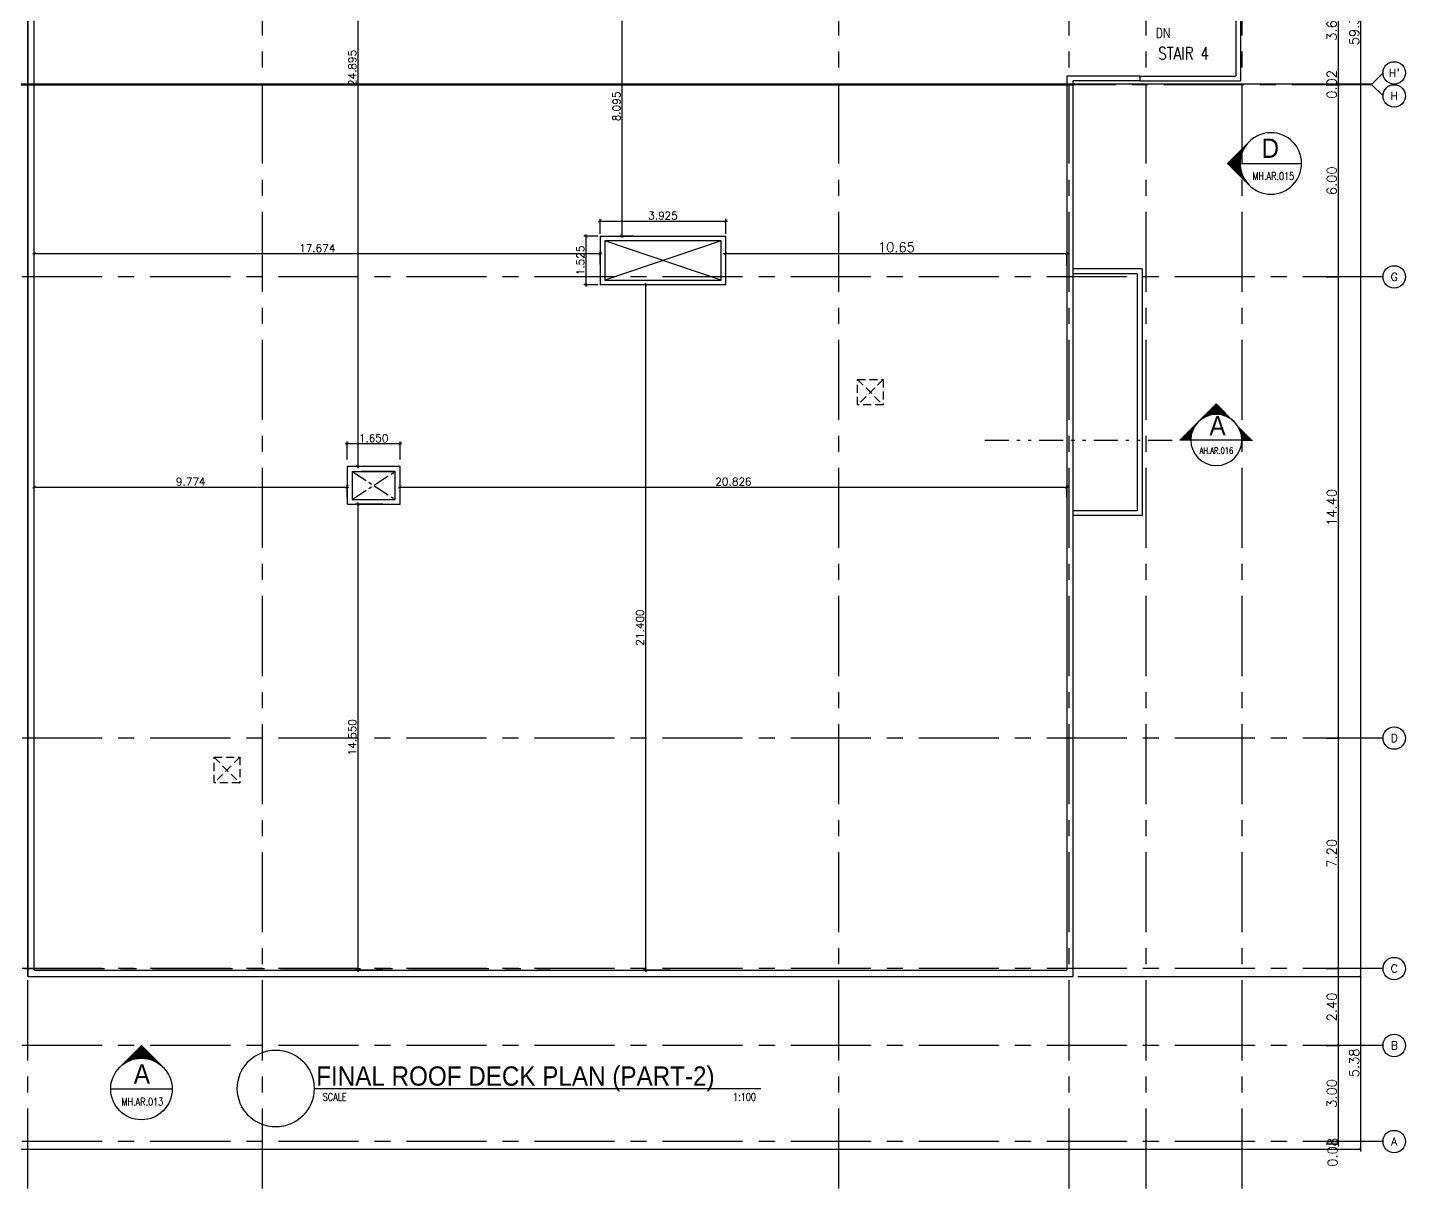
# Model space of a CAD drawing. Extents: x 88854.2 to 88945.7, y 39921.6 to 39999.8.
# Drawn here: x 88902.68 to 88945.71, y 39921.62 to 39957.87 of the extents above; entities that cross this region are included whole.
import ezdxf
from ezdxf.enums import TextEntityAlignment as Align

# ---------------------------------------------------------------- set-up
doc = ezdxf.new("R2010")
doc.units = 0
doc.header["$MEASUREMENT"] = 0
doc.header["$PDMODE"] = 34
for name, pattern in [('2DASHES', [1.7, 0.75, -0.25, 0.1, -0.25, 0.1, -0.25]), ('CENTER2', [1.125, 0.75, -0.125, 0.125, -0.125]), ('CENTERX2', [4, 2.5, -0.5, 0.5, -0.5]), ('HIDDEN', [0.375, 0.25, -0.125])]:
    doc.linetypes.add(name, pattern=pattern)
doc.layers.get('0').update_dxf_attribs({"linetype": 'CONTINUOUS'})
doc.layers.get('DEFPOINTS').update_dxf_attribs({"linetype": 'CONTINUOUS'})
for name, color, linetype in [('AX-CR', 2, 'CONTINUOUS'), ('AX-DIM', 4, 'CONTINUOUS'), ('AX-TXT', 2, 'CONTINUOUS'), ('AXES', 11, 'CENTERX2'), ('DimRoof', 4, 'CONTINUOUS'), ('EJ', 9, 'CONTINUOUS'), ('IND-ES', 6, 'CONTINUOUS'), ('IND-ES-L', 6, '2DASHES'), ('IND-ES-TXT', 4, 'CONTINUOUS'), ('PROJ-L', 3, 'CONTINUOUS'), ('ROOF', 2, 'CONTINUOUS'), ('SEC-MRK', 7, 'CONTINUOUS'), ('SHAFT', 4, 'CONTINUOUS'), ('TXT', 2, 'CONTINUOUS'), ('TXT1', 2, 'CONTINUOUS'), ('WALL', 2, 'CONTINUOUS')]:
    doc.layers.add(name, color=color, linetype=linetype)
doc.styles.add('ROMANS', font='ROMANS.shx')
doc.styles.add('S5', font='simplex.shx', dxfattribs={"width": 0.77})
doc.styles.add('TTXT', font='swisse.ttf', dxfattribs={"width": 0.6})
doc.dimstyles.new('DIM-OUT', dxfattribs={"dimscale": 0, "dimtxt": 0.3, "dimasz": 0.08, "dimexe": 0.02, "dimexo": 0.02, "dimgap": 0.05, "dimtad": 1, "dimzin": 0, "dimdsep": 46, "dimtxsty": 'ROMANS', "dimblk1": 'ARCHTICK', "dimblk2": 'ARCHTICK', "dimsah": 1, "dimcen": 0.01, "dimdle": 0.08, "dimclrd": 4, "dimclre": 4, "dimclrt": 2, "dimadec": 0, "dimazin": 0, "dimtp": 2, "dimtm": 2, "dimtfac": 0.114286, "dimtix": 1, "dimtmove": 2, "dimatfit": 3, "dimldrblk": 'ARCHTICK', "dimfxl": 0, "dimtolj": 1, "dimtzin": 0, "dimarcsym": 0})
doc.dimstyles.new('STANDARD in', dxfattribs={"dimtxt": 0.24, "dimasz": 0.1, "dimexe": 0.07, "dimexo": 0.07, "dimgap": 0.05, "dimtad": 1, "dimdec": 3, "dimzin": 0, "dimdsep": 46, "dimtxsty": 'ROMANS', "dimblk": 'ARCHTICK', "dimcen": 0.05, "dimdle": 0.05, "dimclrd": 4, "dimclre": 4, "dimclrt": 2, "dimadec": 0, "dimazin": 0, "dimtfac": 1, "dimtdec": 3, "dimtmove": 2, "dimatfit": 3, "dimfxl": 0, "dimtolj": 1, "dimtzin": 0, "dimarcsym": 0})

# ---------------------------------------------------------------- blocks, each defined once
blk = doc.blocks.new('_ARCHTICK')
at = {"color": 0, "linetype": 'ByBlock', "const_width": 0.15}
blk.add_lwpolyline([(-0.5, -0.5), (0.5, 0.5)], dxfattribs=at)
blk = doc.blocks.new('*D9')
at = {"layer": 'AX-DIM', "color": 4, "lineweight": -2}
for p, q in [((88943.63, 39928.23), (88944.33, 39928.23)), ((88944.31, 39928.31), (88944.31, 39922.765)), ((88900.401, 39922.845), (88944.33, 39922.845))]:
    blk.add_line(p, q, dxfattribs=at)
at = {"layer": 'DEFPOINTS', "color": 0}
for p in [(88943.61, 39928.23), (88900.381, 39922.845), (88944.31, 39922.845)]:
    blk.add_point(p, dxfattribs=at)
at = {"layer": 'AX-DIM', "color": 4, "lineweight": -2, "xscale": 0.08, "yscale": 0.08, "zscale": 0.08}
for p, rotation in [((88944.31, 39928.23), 90), ((88944.31, 39922.845), 270)]:
    blk.add_blockref('_ARCHTICK', p, dxfattribs=dict(at, rotation=rotation))
at = {"layer": 'AX-DIM', "color": 2, "insert": (88944.11, 39925.537), "char_height": 0.3, "attachment_point": 5, "rotation": 90, "style": 'ROMANS'}
blk.add_mtext('\\A1;5.38', dxfattribs=at)
blk = doc.blocks.new('*D14')
at = {"layer": 'AX-DIM', "color": 4, "lineweight": -2}
for p, q in [((88935.48, 39987.55), (88944.33, 39987.55)), ((88944.31, 39987.63), (88944.31, 39928.15)), ((88935.48, 39928.23), (88944.33, 39928.23))]:
    blk.add_line(p, q, dxfattribs=at)
at = {"layer": 'DEFPOINTS', "color": 0}
for p in [(88935.46, 39987.55), (88935.46, 39928.23), (88944.31, 39928.23)]:
    blk.add_point(p, dxfattribs=at)
at = {"layer": 'AX-DIM', "color": 4, "lineweight": -2, "xscale": 0.08, "yscale": 0.08, "zscale": 0.08}
for p, rotation in [((88944.31, 39987.55), 90), ((88944.31, 39928.23), 270)]:
    blk.add_blockref('_ARCHTICK', p, dxfattribs=dict(at, rotation=rotation))
at = {"layer": 'AX-DIM', "color": 2, "insert": (88944.11, 39957.89), "char_height": 0.3, "attachment_point": 5, "rotation": 90, "style": 'ROMANS'}
blk.add_mtext('\\A1;59.32', dxfattribs=at)
blk = doc.blocks.new('*D16')
at = {"layer": 'AX-DIM', "color": 4, "lineweight": -2}
for p, q in [((88943.23, 39935.68), (88943.63, 39935.68)), ((88943.61, 39935.76), (88943.61, 39928.4)), ((88943.23, 39928.48), (88943.63, 39928.48))]:
    blk.add_line(p, q, dxfattribs=at)
at = {"layer": 'DEFPOINTS', "color": 0}
for p in [(88943.21, 39935.68), (88943.21, 39928.48), (88943.61, 39928.48)]:
    blk.add_point(p, dxfattribs=at)
at = {"layer": 'AX-DIM', "color": 4, "lineweight": -2, "xscale": 0.08, "yscale": 0.08, "zscale": 0.08}
for p, rotation in [((88943.61, 39935.68), 90), ((88943.61, 39928.48), 270)]:
    blk.add_blockref('_ARCHTICK', p, dxfattribs=dict(at, rotation=rotation))
at = {"layer": 'AX-DIM', "color": 2, "insert": (88943.41, 39932.08), "char_height": 0.3, "attachment_point": 5, "rotation": 90, "style": 'ROMANS'}
blk.add_mtext('\\A1;7.20', dxfattribs=at)
blk = doc.blocks.new('*D17')
at = {"layer": 'AX-DIM', "color": 4, "lineweight": -2}
for p, q in [((88943.61, 39928.56), (88943.61, 39926)), ((88943.23, 39928.48), (88943.63, 39928.48)), ((88943.23, 39926.08), (88943.63, 39926.08))]:
    blk.add_line(p, q, dxfattribs=at)
at = {"layer": 'DEFPOINTS', "color": 0}
for p in [(88943.21, 39928.48), (88943.21, 39926.08), (88943.61, 39926.08)]:
    blk.add_point(p, dxfattribs=at)
at = {"layer": 'AX-DIM', "color": 4, "lineweight": -2, "xscale": 0.08, "yscale": 0.08, "zscale": 0.08}
for p, rotation in [((88943.61, 39928.48), 90), ((88943.61, 39926.08), 270)]:
    blk.add_blockref('_ARCHTICK', p, dxfattribs=dict(at, rotation=rotation))
at = {"layer": 'AX-DIM', "color": 2, "insert": (88943.41, 39927.28), "char_height": 0.3, "attachment_point": 5, "rotation": 90, "style": 'ROMANS'}
blk.add_mtext('\\A1;2.40', dxfattribs=at)
blk = doc.blocks.new('*D18')
at = {"layer": 'AX-DIM', "color": 4, "lineweight": -2}
for p, q in [((88943.23, 39926.08), (88943.63, 39926.08)), ((88943.61, 39926.16), (88943.61, 39923)), ((88943.23, 39923.08), (88943.63, 39923.08))]:
    blk.add_line(p, q, dxfattribs=at)
at = {"layer": 'DEFPOINTS', "color": 0}
for p in [(88943.21, 39926.08), (88943.21, 39923.08), (88943.61, 39923.08)]:
    blk.add_point(p, dxfattribs=at)
at = {"layer": 'AX-DIM', "color": 4, "lineweight": -2, "xscale": 0.08, "yscale": 0.08, "zscale": 0.08}
for p, rotation in [((88943.61, 39926.08), 90), ((88943.61, 39923.08), 270)]:
    blk.add_blockref('_ARCHTICK', p, dxfattribs=dict(at, rotation=rotation))
at = {"layer": 'AX-DIM', "color": 2, "insert": (88943.41, 39924.58), "char_height": 0.3, "attachment_point": 5, "rotation": 90, "style": 'ROMANS'}
blk.add_mtext('\\A1;3.00', dxfattribs=at)
blk = doc.blocks.new('AXR')
at = {"layer": 'AX-CR'}
blk.add_circle((350, 0), 350, dxfattribs=at)
at = {"layer": 'AX-TXT', "style": 'ROMANS'}
blk.add_attdef('AX', text='', height=250, dxfattribs=at).set_placement((350, 0), align=Align.MIDDLE)
blk = doc.blocks.new('*D19')
at = {"layer": 'AX-DIM', "color": 4, "lineweight": -2}
for p, q in [((88943.23, 39923.08), (88943.63, 39923.08)), ((88943.23, 39923.005), (88943.63, 39923.005)), ((88943.61, 39923.08), (88943.61, 39923.16)), ((88943.61, 39923.08), (88943.61, 39923.005)), ((88943.61, 39923.005), (88943.61, 39922.925))]:
    blk.add_line(p, q, dxfattribs=at)
at = {"layer": 'DEFPOINTS', "color": 0}
for p in [(88943.21, 39923.08), (88943.21, 39923.005), (88943.61, 39923.005)]:
    blk.add_point(p, dxfattribs=at)
at = {"layer": 'AX-DIM', "color": 4, "lineweight": -2, "xscale": 0.08, "yscale": 0.08, "zscale": 0.08}
for p, rotation in [((88943.61, 39923.08), 270), ((88943.61, 39923.005), 90)]:
    blk.add_blockref('_ARCHTICK', p, dxfattribs=dict(at, rotation=rotation))
at = {"layer": 'AX-DIM', "color": 2, "insert": (88943.435, 39922.74), "char_height": 0.3, "attachment_point": 5, "rotation": 90, "style": 'ROMANS'}
blk.add_mtext('\\A1;0.08', dxfattribs=at)
blk = doc.blocks.new('*D20')
at = {"layer": 'AX-DIM', "color": 4, "lineweight": -2}
for p, q in [((88943.23, 39950.08), (88943.63, 39950.08)), ((88943.61, 39950.16), (88943.61, 39935.6)), ((88943.23, 39935.68), (88943.63, 39935.68))]:
    blk.add_line(p, q, dxfattribs=at)
at = {"layer": 'DEFPOINTS', "color": 0}
for p in [(88943.21, 39950.08), (88943.21, 39935.68), (88943.61, 39935.68)]:
    blk.add_point(p, dxfattribs=at)
at = {"layer": 'AX-DIM', "color": 4, "lineweight": -2, "xscale": 0.08, "yscale": 0.08, "zscale": 0.08}
for p, rotation in [((88943.61, 39950.08), 90), ((88943.61, 39935.68), 270)]:
    blk.add_blockref('_ARCHTICK', p, dxfattribs=dict(at, rotation=rotation))
at = {"layer": 'AX-DIM', "color": 2, "insert": (88943.41, 39942.88), "char_height": 0.3, "attachment_point": 5, "rotation": 90, "style": 'ROMANS'}
blk.add_mtext('\\A1;14.40', dxfattribs=at)
blk = doc.blocks.new('*D21')
at = {"layer": 'AX-DIM', "color": 4, "lineweight": -2}
for p, q in [((88943.23, 39956.08), (88943.63, 39956.08)), ((88943.61, 39956.16), (88943.61, 39950)), ((88943.23, 39950.08), (88943.63, 39950.08))]:
    blk.add_line(p, q, dxfattribs=at)
at = {"layer": 'DEFPOINTS', "color": 0}
for p in [(88943.21, 39956.08), (88943.21, 39950.08), (88943.61, 39950.08)]:
    blk.add_point(p, dxfattribs=at)
at = {"layer": 'AX-DIM', "color": 4, "lineweight": -2, "xscale": 0.08, "yscale": 0.08, "zscale": 0.08}
for p, rotation in [((88943.61, 39956.08), 90), ((88943.61, 39950.08), 270)]:
    blk.add_blockref('_ARCHTICK', p, dxfattribs=dict(at, rotation=rotation))
at = {"layer": 'AX-DIM', "color": 2, "insert": (88943.41, 39953.08), "char_height": 0.3, "attachment_point": 5, "rotation": 90, "style": 'ROMANS'}
blk.add_mtext('\\A1;6.00', dxfattribs=at)
blk = doc.blocks.new('*D22')
at = {"layer": 'AX-DIM', "color": 4, "lineweight": -2}
for p, q in [((88943.23, 39959.7), (88943.63, 39959.7)), ((88943.61, 39959.78), (88943.61, 39956.02)), ((88943.23, 39956.1), (88943.63, 39956.1))]:
    blk.add_line(p, q, dxfattribs=at)
at = {"layer": 'DEFPOINTS', "color": 0}
for p in [(88943.21, 39959.7), (88943.21, 39956.1), (88943.61, 39956.1)]:
    blk.add_point(p, dxfattribs=at)
at = {"layer": 'AX-DIM', "color": 4, "lineweight": -2, "xscale": 0.08, "yscale": 0.08, "zscale": 0.08}
for p, rotation in [((88943.61, 39959.7), 90), ((88943.61, 39956.1), 270)]:
    blk.add_blockref('_ARCHTICK', p, dxfattribs=dict(at, rotation=rotation))
at = {"layer": 'AX-DIM', "color": 2, "insert": (88943.41, 39957.9), "char_height": 0.3, "attachment_point": 5, "rotation": 90, "style": 'ROMANS'}
blk.add_mtext('\\A1;3.60', dxfattribs=at)
blk = doc.blocks.new('*D23')
at = {"layer": 'AX-DIM', "color": 4, "lineweight": -2}
for p, q in [((88943.23, 39956.1), (88943.63, 39956.1)), ((88943.23, 39956.08), (88943.63, 39956.08)), ((88943.61, 39956.1), (88943.61, 39956.18)), ((88943.61, 39956.1), (88943.61, 39956.08)), ((88943.61, 39956.08), (88943.61, 39956))]:
    blk.add_line(p, q, dxfattribs=at)
at = {"layer": 'DEFPOINTS', "color": 0}
for p in [(88943.21, 39956.1), (88943.21, 39956.08), (88943.61, 39956.08)]:
    blk.add_point(p, dxfattribs=at)
at = {"layer": 'AX-DIM', "color": 4, "lineweight": -2, "xscale": 0.08, "yscale": 0.08, "zscale": 0.08}
for p, rotation in [((88943.61, 39956.1), 270), ((88943.61, 39956.08), 90)]:
    blk.add_blockref('_ARCHTICK', p, dxfattribs=dict(at, rotation=rotation))
at = {"layer": 'AX-DIM', "color": 2, "insert": (88943.41, 39956.09), "char_height": 0.3, "attachment_point": 5, "rotation": 90, "style": 'ROMANS'}
blk.add_mtext('\\A1;0.02', dxfattribs=at)
blk = doc.blocks.new('*D77')
at = {"layer": 'AX-DIM', "color": 4, "linetype": 'Continuous', "lineweight": -2}
for p, q in [((88913.293, 39969.05), (88912.92, 39969.05)), ((88912.99, 39969.1), (88912.99, 39944.105)), ((88913.772, 39944.155), (88912.92, 39944.155))]:
    blk.add_line(p, q, dxfattribs=at)
at = {"layer": 'DEFPOINTS', "color": 0, "linetype": 'Continuous'}
for p in [(88913.363, 39969.05), (88912.99, 39944.155), (88913.842, 39944.155)]:
    blk.add_point(p, dxfattribs=at)
at = {"layer": 'AX-DIM', "color": 4, "linetype": 'Continuous', "lineweight": -2, "xscale": 0.1, "yscale": 0.1, "zscale": 0.1}
for p, rotation in [((88912.99, 39969.05), 90), ((88912.99, 39944.155), 270)]:
    blk.add_blockref('_ARCHTICK', p, dxfattribs=dict(at, rotation=rotation))
at = {"layer": 'AX-DIM', "color": 2, "linetype": 'Continuous', "insert": (88912.82, 39956.602), "char_height": 0.24, "attachment_point": 5, "rotation": 90, "style": 'ROMANS'}
blk.add_mtext('\\A1;24.895', dxfattribs=at)
blk = doc.blocks.new('*D78')
at = {"layer": 'AX-DIM', "color": 4, "linetype": 'Continuous', "lineweight": -2}
for p, q in [((88913.772, 39942.98), (88912.92, 39942.98)), ((88912.99, 39943.03), (88912.99, 39928.38)), ((88913.772, 39928.43), (88912.92, 39928.43))]:
    blk.add_line(p, q, dxfattribs=at)
at = {"layer": 'DEFPOINTS', "color": 0, "linetype": 'Continuous'}
for p in [(88913.842, 39942.98), (88912.99, 39928.43), (88913.842, 39928.43)]:
    blk.add_point(p, dxfattribs=at)
at = {"layer": 'AX-DIM', "color": 4, "linetype": 'Continuous', "lineweight": -2, "xscale": 0.1, "yscale": 0.1, "zscale": 0.1}
for p, rotation in [((88912.99, 39942.98), 90), ((88912.99, 39928.43), 270)]:
    blk.add_blockref('_ARCHTICK', p, dxfattribs=dict(at, rotation=rotation))
at = {"layer": 'AX-DIM', "color": 2, "linetype": 'Continuous', "insert": (88912.82, 39935.705), "char_height": 0.24, "attachment_point": 5, "rotation": 90, "style": 'ROMANS'}
blk.add_mtext('\\A1;14.550', dxfattribs=at)
blk = doc.blocks.new('*D79')
at = {"layer": 'AX-DIM', "color": 4, "linetype": 'Continuous', "lineweight": -2}
for p, q in [((88920.51, 39951.824), (88924.535, 39951.824)), ((88920.56, 39951.425), (88920.56, 39951.894)), ((88924.485, 39951.425), (88924.485, 39951.894))]:
    blk.add_line(p, q, dxfattribs=at)
at = {"layer": 'DEFPOINTS', "color": 0, "linetype": 'Continuous'}
for p in [(88924.485, 39951.824), (88920.56, 39951.355), (88924.485, 39951.355)]:
    blk.add_point(p, dxfattribs=at)
at = {"layer": 'AX-DIM', "color": 4, "linetype": 'Continuous', "lineweight": -2, "xscale": 0.1, "yscale": 0.1, "zscale": 0.1, "rotation": 180}
blk.add_blockref('_ARCHTICK', (88920.56, 39951.824), dxfattribs=at)
at = {"layer": 'AX-DIM', "color": 4, "linetype": 'Continuous', "lineweight": -2, "xscale": 0.1, "yscale": 0.1, "zscale": 0.1}
blk.add_blockref('_ARCHTICK', (88924.485, 39951.824), dxfattribs=at)
at = {"layer": 'AX-DIM', "color": 2, "linetype": 'Continuous', "insert": (88922.523, 39951.994), "char_height": 0.24, "attachment_point": 5, "style": 'ROMANS'}
blk.add_mtext('\\A1;3.925', dxfattribs=at)
blk = doc.blocks.new('*D80')
at = {"layer": 'AX-DIM', "color": 4, "linetype": 'Continuous', "lineweight": -2}
for p, q in [((88920.49, 39951.355), (88920.045, 39951.355)), ((88920.115, 39951.405), (88920.115, 39949.78)), ((88920.49, 39949.83), (88920.045, 39949.83))]:
    blk.add_line(p, q, dxfattribs=at)
at = {"layer": 'DEFPOINTS', "color": 0, "linetype": 'Continuous'}
for p in [(88920.56, 39951.355), (88920.115, 39949.83), (88920.56, 39949.83)]:
    blk.add_point(p, dxfattribs=at)
at = {"layer": 'AX-DIM', "color": 4, "linetype": 'Continuous', "lineweight": -2, "xscale": 0.1, "yscale": 0.1, "zscale": 0.1}
for p, rotation in [((88920.115, 39951.355), 90), ((88920.115, 39949.83), 270)]:
    blk.add_blockref('_ARCHTICK', p, dxfattribs=dict(at, rotation=rotation))
at = {"layer": 'AX-DIM', "color": 2, "linetype": 'Continuous', "insert": (88919.945, 39950.592), "char_height": 0.24, "attachment_point": 5, "rotation": 90, "style": 'ROMANS'}
blk.add_mtext('\\A1;1.525', dxfattribs=at)
blk = doc.blocks.new('AR1-EL')
at = {"layer": 'IND-ES'}
for q in [(-566, 566), (566, 566)]:
    blk.add_line((0, 1131), q, dxfattribs=at)
for points in [[(0, 800), (0, 1131), (-104, 793), (-221, 910)], [(0, 800), (0, 1131), (104, 793), (221, 910)], [(-306, 739), (-349, 782), (-400, 693), (-419, 712)], [(-207, 773), (-283, 849), (-306, 739), (-349, 782)], [(-104, 793), (-221, 910), (-207, 773), (-283, 849)], [(104, 793), (221, 910), (207, 773), (283, 849)], [(207, 773), (283, 849), (306, 739), (349, 782)], [(306, 739), (349, 782), (400, 693), (419, 712)], [(-492, 640), (-487, 634), (-566, 566)], [(-400, 693), (-419, 712), (-487, 634), (-492, 640)], [(400, 693), (419, 712), (487, 634), (492, 640)], [(492, 640), (487, 634), (566, 566)]]:
    blk.add_solid(points, dxfattribs=at)
blk = doc.blocks.new('AR2-SC')
at = {"layer": 'IND-ES'}
for p, q in [((0, 1131), (-566, 566)), ((0, 1131), (1131, 0)), ((-800, 0), (-1131, 0)), ((800, 0), (1131, 0))]:
    blk.add_line(p, q, dxfattribs=at)
for points in [[(-104, 793), (-221, 910), (-207, 773), (-283, 849)], [(0, 800), (0, 1131), (-104, 793), (-221, 910)], [(0, 800), (0, 1131), (104, 793), (221, 910)], [(104, 793), (221, 910), (207, 773), (283, 849)], [(-693, 400), (-712, 419), (-634, 487), (-640, 492)], [(-640, 492), (-634, 487), (-566, 566)], [(-492, 640), (-487, 634), (-566, 566)], [(-400, 693), (-419, 712), (-487, 634), (-492, 640)], [(-306, 739), (-349, 782), (-400, 693), (-419, 712)], [(-207, 773), (-283, 849), (-306, 739), (-349, 782)], [(207, 773), (283, 849), (306, 739), (349, 782)], [(306, 739), (349, 782), (400, 693), (419, 712)], [(400, 693), (419, 712), (487, 634), (492, 640)], [(492, 640), (487, 634), (566, 566)], [(640, 492), (634, 487), (566, 566)], [(693, 400), (712, 419), (634, 487), (640, 492)], [(-800, 0), (-1131, 0), (-793, 104), (-910, 221)], [(-793, 104), (-910, 221), (-773, 207), (-849, 283)], [(-773, 207), (-849, 283), (-739, 306), (-782, 349)], [(-739, 306), (-782, 349), (-693, 400), (-712, 419)], [(739, 306), (782, 349), (693, 400), (712, 419)], [(773, 207), (849, 283), (739, 306), (782, 349)], [(793, 104), (910, 221), (773, 207), (849, 283)], [(800, 0), (1131, 0), (793, 104), (910, 221)]]:
    blk.add_solid(points, dxfattribs=at)
blk = doc.blocks.new('*D107')
at = {"layer": 'AX-DIM', "color": 4, "lineweight": -2}
for p, q in [((88924.405, 39950.805), (88935.216, 39950.805)), ((88924.485, 39950.425), (88924.485, 39950.825)), ((88935.136, 39950.425), (88935.136, 39950.825))]:
    blk.add_line(p, q, dxfattribs=at)
at = {"layer": 'DEFPOINTS', "color": 0}
for p in [(88935.136, 39950.805), (88924.485, 39950.405), (88935.136, 39950.405)]:
    blk.add_point(p, dxfattribs=at)
at = {"layer": 'AX-DIM', "color": 4, "lineweight": -2, "xscale": 0.08, "yscale": 0.08, "zscale": 0.08, "rotation": 180}
blk.add_blockref('_ARCHTICK', (88924.485, 39950.805), dxfattribs=at)
at = {"layer": 'AX-DIM', "color": 4, "lineweight": -2, "xscale": 0.08, "yscale": 0.08, "zscale": 0.08}
blk.add_blockref('_ARCHTICK', (88935.136, 39950.805), dxfattribs=at)
at = {"layer": 'AX-DIM', "color": 2, "insert": (88929.811, 39951.005), "char_height": 0.3, "attachment_point": 5, "style": 'ROMANS'}
blk.add_mtext('\\A1;10.65', dxfattribs=at)
blk = doc.blocks.new('*D108')
at = {"layer": 'AX-DIM', "color": 4, "linetype": 'Continuous', "lineweight": -2}
for p, q in [((88902.886, 39950.475), (88902.886, 39950.875)), ((88920.56, 39950.475), (88920.56, 39950.875)), ((88902.836, 39950.805), (88920.61, 39950.805))]:
    blk.add_line(p, q, dxfattribs=at)
at = {"layer": 'DEFPOINTS', "color": 0, "linetype": 'Continuous'}
for p in [(88920.56, 39950.805), (88902.886, 39950.405), (88920.56, 39950.405)]:
    blk.add_point(p, dxfattribs=at)
at = {"layer": 'AX-DIM', "color": 4, "linetype": 'Continuous', "lineweight": -2, "xscale": 0.1, "yscale": 0.1, "zscale": 0.1, "rotation": 180}
blk.add_blockref('_ARCHTICK', (88902.886, 39950.805), dxfattribs=at)
at = {"layer": 'AX-DIM', "color": 4, "linetype": 'Continuous', "lineweight": -2, "xscale": 0.1, "yscale": 0.1, "zscale": 0.1}
blk.add_blockref('_ARCHTICK', (88920.56, 39950.805), dxfattribs=at)
at = {"layer": 'AX-DIM', "color": 2, "linetype": 'Continuous', "insert": (88911.723, 39950.975), "char_height": 0.24, "attachment_point": 5, "style": 'ROMANS'}
blk.add_mtext('\\A1;17.674', dxfattribs=at)
blk = doc.blocks.new('*D109')
at = {"layer": 'AX-DIM', "color": 4, "linetype": 'Continuous', "lineweight": -2}
for p, q in [((88922.755, 39949.83), (88921.904, 39949.83)), ((88921.974, 39949.88), (88921.974, 39928.38)), ((88922.755, 39928.43), (88921.904, 39928.43))]:
    blk.add_line(p, q, dxfattribs=at)
at = {"layer": 'DEFPOINTS', "color": 0, "linetype": 'Continuous'}
for p in [(88922.825, 39949.83), (88921.974, 39928.43), (88922.825, 39928.43)]:
    blk.add_point(p, dxfattribs=at)
at = {"layer": 'AX-DIM', "color": 4, "linetype": 'Continuous', "lineweight": -2, "xscale": 0.1, "yscale": 0.1, "zscale": 0.1}
for p, rotation in [((88921.974, 39949.83), 90), ((88921.974, 39928.43), 270)]:
    blk.add_blockref('_ARCHTICK', p, dxfattribs=dict(at, rotation=rotation))
at = {"layer": 'AX-DIM', "color": 2, "linetype": 'Continuous', "insert": (88921.804, 39939.13), "char_height": 0.24, "attachment_point": 5, "rotation": 90, "style": 'ROMANS'}
blk.add_mtext('\\A1;21.400', dxfattribs=at)
blk = doc.blocks.new('*D110')
at = {"layer": 'AX-DIM', "color": 4, "linetype": 'Continuous', "lineweight": -2}
for p, q in [((88921.24, 39959.5), (88921.24, 39951.305)), ((88921.739, 39959.45), (88921.17, 39959.45)), ((88921.598, 39951.355), (88921.17, 39951.355))]:
    blk.add_line(p, q, dxfattribs=at)
at = {"layer": 'DEFPOINTS', "color": 0, "linetype": 'Continuous'}
for p in [(88921.809, 39959.45), (88921.24, 39951.355), (88921.668, 39951.355)]:
    blk.add_point(p, dxfattribs=at)
at = {"layer": 'AX-DIM', "color": 4, "linetype": 'Continuous', "lineweight": -2, "xscale": 0.1, "yscale": 0.1, "zscale": 0.1}
for p, rotation in [((88921.24, 39959.45), 90), ((88921.24, 39951.355), 270)]:
    blk.add_blockref('_ARCHTICK', p, dxfattribs=dict(at, rotation=rotation))
at = {"layer": 'AX-DIM', "color": 2, "linetype": 'Continuous', "insert": (88921.07, 39955.402), "char_height": 0.24, "attachment_point": 5, "rotation": 90, "style": 'ROMANS'}
blk.add_mtext('\\A1;8.095', dxfattribs=at)
blk = doc.blocks.new('*D124')
at = {"layer": 'AX-DIM', "color": 4, "linetype": 'Continuous', "lineweight": -2}
for p, q in [((88902.886, 39943.186), (88902.886, 39943.586)), ((88912.66, 39943.186), (88912.66, 39943.586)), ((88902.836, 39943.516), (88912.71, 39943.516))]:
    blk.add_line(p, q, dxfattribs=at)
at = {"layer": 'DEFPOINTS', "color": 0, "linetype": 'Continuous'}
for p in [(88912.66, 39943.516), (88902.886, 39943.116), (88912.66, 39943.116)]:
    blk.add_point(p, dxfattribs=at)
at = {"layer": 'AX-DIM', "color": 4, "linetype": 'Continuous', "lineweight": -2, "xscale": 0.1, "yscale": 0.1, "zscale": 0.1, "rotation": 180}
blk.add_blockref('_ARCHTICK', (88902.886, 39943.516), dxfattribs=at)
at = {"layer": 'AX-DIM', "color": 4, "linetype": 'Continuous', "lineweight": -2, "xscale": 0.1, "yscale": 0.1, "zscale": 0.1}
blk.add_blockref('_ARCHTICK', (88912.66, 39943.516), dxfattribs=at)
at = {"layer": 'AX-DIM', "color": 2, "linetype": 'Continuous', "insert": (88907.773, 39943.686), "char_height": 0.24, "attachment_point": 5, "style": 'ROMANS'}
blk.add_mtext('\\A1;9.774', dxfattribs=at)
blk = doc.blocks.new('*D125')
at = {"layer": 'DEFPOINTS', "color": 0, "linetype": 'Continuous'}
for p in [(88914.31, 39944.872), (88912.66, 39944.305), (88914.31, 39944.305)]:
    blk.add_point(p, dxfattribs=at)
at = {"layer": 'DimRoof', "color": 4, "linetype": 'Continuous', "lineweight": -2}
for p, q in [((88912.61, 39944.872), (88914.36, 39944.872)), ((88912.66, 39944.375), (88912.66, 39944.942)), ((88914.31, 39944.375), (88914.31, 39944.942))]:
    blk.add_line(p, q, dxfattribs=at)
at = {"layer": 'DimRoof', "color": 4, "linetype": 'Continuous', "lineweight": -2, "xscale": 0.1, "yscale": 0.1, "zscale": 0.1, "rotation": 180}
blk.add_blockref('_ARCHTICK', (88912.66, 39944.872), dxfattribs=at)
at = {"layer": 'DimRoof', "color": 4, "linetype": 'Continuous', "lineweight": -2, "xscale": 0.1, "yscale": 0.1, "zscale": 0.1}
blk.add_blockref('_ARCHTICK', (88914.31, 39944.872), dxfattribs=at)
at = {"layer": 'DimRoof', "color": 2, "linetype": 'Continuous', "insert": (88913.485, 39945.042), "char_height": 0.24, "attachment_point": 5, "style": 'ROMANS'}
blk.add_mtext('\\A1;1.650', dxfattribs=at)
blk = doc.blocks.new('*D126')
at = {"layer": 'AX-DIM', "color": 4, "linetype": 'Continuous', "lineweight": -2}
for p, q in [((88914.31, 39943.186), (88914.31, 39943.586)), ((88935.136, 39943.186), (88935.136, 39943.586)), ((88914.26, 39943.516), (88935.186, 39943.516))]:
    blk.add_line(p, q, dxfattribs=at)
at = {"layer": 'DEFPOINTS', "color": 0, "linetype": 'Continuous'}
for p in [(88935.136, 39943.516), (88914.31, 39943.116), (88935.136, 39943.116)]:
    blk.add_point(p, dxfattribs=at)
at = {"layer": 'AX-DIM', "color": 4, "linetype": 'Continuous', "lineweight": -2, "xscale": 0.1, "yscale": 0.1, "zscale": 0.1, "rotation": 180}
blk.add_blockref('_ARCHTICK', (88914.31, 39943.516), dxfattribs=at)
at = {"layer": 'AX-DIM', "color": 4, "linetype": 'Continuous', "lineweight": -2, "xscale": 0.1, "yscale": 0.1, "zscale": 0.1}
blk.add_blockref('_ARCHTICK', (88935.136, 39943.516), dxfattribs=at)
at = {"layer": 'AX-DIM', "color": 2, "linetype": 'Continuous', "insert": (88924.723, 39943.686), "char_height": 0.24, "attachment_point": 5, "style": 'ROMANS'}
blk.add_mtext('\\A1;20.826', dxfattribs=at)

msp = doc.modelspace()

# ---------------------------------------------------------------- linework, layer by layer
at = {"layer": 'AX-CR'}
msp.add_circle((88945.3603, 39926.0796), 0.35, dxfattribs=at)
at = {"layer": 'AX-DIM', "linetype": 'Continuous'}
for p, q in [((88859.7595, 39956.0996), (88935.336, 39956.0996)), ((88944.6603, 39956.0996), (88876.9703, 39956.0996)), ((88902.686, 39956.0996), (88935.336, 39956.0996))]:
    msp.add_line(p, q, dxfattribs=at)
at = {"layer": 'AXES'}
for p, q in [((88910.0103, 39921.6153), (88910.0103, 39999.1214)), ((88928.0103, 39921.6153), (88928.0103, 39999.1214)), ((88935.2103, 39921.6153), (88935.2103, 39999.1214)), ((88937.6103, 39921.6153), (88937.6103, 39999.1214)), ((88940.6103, 39921.6153), (88940.6103, 39999.1214)), ((88902.686, 39921.6153), (88902.686, 39998.7714)), ((88902.686, 39921.6153), (88902.686, 39998.7714)), ((88944.6603, 39956.0796), (88876.9703, 39956.0796)), ((88944.6603, 39956.0996), (88945.0103, 39956.4496)), ((88944.6603, 39956.0796), (88945.0103, 39955.7296)), ((88945.0103, 39950.0796), (88876.9703, 39950.0796)), ((88945.0103, 39935.6796), (88876.9703, 39935.6796)), ((88858.5777, 39928.4796), (88919.0103, 39928.4796)), ((88945.0103, 39928.4796), (88876.9703, 39928.4796)), ((88945.0103, 39926.0796), (88862.4549, 39926.0796)), ((88945.0103, 39923.0796), (88876.9703, 39923.0796))]:
    msp.add_line(p, q, dxfattribs=at)
at = {"layer": 'EJ'}
msp.add_line((88859.7595, 39956.0796), (88935.336, 39956.0796), dxfattribs=at)
at = {"layer": 'EJ', "linetype": 'CENTER2', "ltscale": 0.7}
for p, q in [((88912.8103, 39944.0046), (88914.1603, 39943.1296)), ((88912.8103, 39943.1296), (88914.1603, 39944.0046))]:
    msp.add_line(p, q, dxfattribs=at)
at = {"layer": 'IND-ES'}
for p, q in [((88940.5471, 39953.6224), (88942.4671, 39953.6224)), ((88940.5471, 39953.6224), (88942.4671, 39953.6224)), ((88939.0046, 39944.9864), (88940.6046, 39944.9864)), ((88907.1928, 39924.7195), (88905.2728, 39924.7195)), ((88907.1928, 39924.7195), (88905.2728, 39924.7195))]:
    msp.add_line(p, q, dxfattribs=at)
at = {"layer": 'IND-ES', "extrusion": (0, 0, -1)}
msp.add_ellipse((88939.8046, 39944.9864), major_axis=(-0.8, 0.0001), ratio=0.9999999, start_param=-0.0000763, end_param=6.283109, dxfattribs=at)
at = {"layer": 'IND-ES-L'}
msp.add_line((88932.5747, 39944.9806), (88938.6791, 39944.9806), dxfattribs=at)
at = {"layer": 'IND-ES-L', "linetype": 'ByBlock', "extrusion": (0, 0, -1)}
msp.add_ellipse((88941.5071, 39953.6224), major_axis=(-0.0001, -0.96), ratio=0.9999999, start_param=-0.0000763, end_param=6.283109, dxfattribs=at)
at = {"layer": 'IND-ES-L', "linetype": 'ByBlock'}
msp.add_ellipse((88906.2328, 39924.7195), major_axis=(0.96, 0.0001), ratio=0.9999999, start_param=-0.0000763, end_param=6.283109, dxfattribs=at)
at = {"layer": 'PROJ-L', "linetype": 'Continuous'}
for p, q in [((88937.486, 39950.3296), (88935.336, 39950.3296)), ((88937.336, 39950.1796), (88935.336, 39950.1796)), ((88937.336, 39950.1796), (88937.336, 39942.7796)), ((88937.486, 39950.3296), (88937.486, 39942.6296)), ((88937.336, 39942.7796), (88935.336, 39942.7796)), ((88937.486, 39942.6296), (88935.336, 39942.6296))]:
    msp.add_line(p, q, dxfattribs=at)
at = {"layer": 'ROOF'}
for p, q in [((88902.686, 39987.5496), (88902.686, 39928.2296)), ((88902.686, 39928.2296), (88902.686, 39987.5496)), ((88902.886, 39928.4296), (88902.886, 39987.3496)), ((88902.686, 39956.0796), (88935.336, 39956.0796)), ((88935.136, 39956.3496), (88935.136, 39928.4296)), ((88937.411, 39956.3496), (88935.136, 39956.3496)), ((88935.336, 39928.2296), (88935.336, 39956.1996)), ((88937.411, 39956.1996), (88935.336, 39956.1996)), ((88902.686, 39928.2296), (88935.336, 39928.2296)), ((88902.886, 39928.4296), (88935.136, 39928.4296))]:
    msp.add_line(p, q, dxfattribs=at)
at = {"layer": 'ROOF', "color": 4, "linetype": 'Continuous'}
for p, q in [((88924.3353, 39949.9796), (88920.7093, 39951.2046)), ((88924.3353, 39951.2046), (88920.7093, 39949.9796))]:
    msp.add_line(p, q, dxfattribs=at)
at = {"layer": 'SHAFT', "linetype": 'HIDDEN'}
for p, q in [((88928.6003, 39946.8796), (88929.4003, 39946.0796)), ((88929.4003, 39946.8796), (88928.6003, 39946.0796)), ((88908.5043, 39935.0796), (88909.3043, 39934.2796)), ((88909.3043, 39935.0796), (88908.5043, 39934.2796))]:
    msp.add_line(p, q, dxfattribs=at)
for points in [[(88928.6003, 39946.8796), (88929.4003, 39946.8796), (88929.4003, 39946.0796), (88928.6003, 39946.0796)], [(88908.5043, 39935.0796), (88909.3043, 39935.0796), (88909.3043, 39934.2796), (88908.5043, 39934.2796)]]:
    msp.add_lwpolyline(points, close=True, dxfattribs=at)
at = {"layer": 'TXT', "color": 6}
msp.add_line((88911.6269, 39924.7358), (88925.5785, 39924.7358), dxfattribs=at)
msp.add_circle((88910.4269, 39924.7358), 1.2, dxfattribs=at)
at = {"layer": 'WALL'}
for p, q in [((88940.411, 39961.9751), (88940.411, 39956.3496)), ((88940.561, 39961.9751), (88940.561, 39956.1996)), ((88937.411, 39956.3496), (88937.411, 39956.1996)), ((88937.411, 39956.3496), (88940.411, 39956.3496)), ((88937.411, 39956.1996), (88940.561, 39956.1996)), ((88920.5603, 39951.3546), (88920.5603, 39949.8296)), ((88920.5603, 39951.3546), (88924.4853, 39951.3546)), ((88924.4853, 39949.8296), (88924.4853, 39951.3546)), ((88924.3353, 39951.2046), (88920.7093, 39951.2046)), ((88920.7093, 39951.2046), (88920.7093, 39949.9796)), ((88924.3353, 39949.9796), (88924.3353, 39951.2046)), ((88924.4853, 39949.8296), (88920.5603, 39949.8296)), ((88920.7093, 39949.9796), (88924.3353, 39949.9796)), ((88912.6603, 39944.1546), (88912.6603, 39942.9796)), ((88914.3103, 39944.1546), (88912.6603, 39944.1546)), ((88912.8103, 39944.0046), (88912.8103, 39943.1296)), ((88912.8103, 39944.0046), (88914.1603, 39944.0046)), ((88914.1603, 39944.0046), (88913.0853, 39944.0046)), ((88914.1603, 39943.1296), (88914.1603, 39944.0046)), ((88914.3103, 39942.9796), (88914.3103, 39944.1546)), ((88912.8103, 39943.1296), (88914.1603, 39943.1296)), ((88912.6603, 39942.9796), (88914.3103, 39942.9796))]:
    msp.add_line(p, q, dxfattribs=at)

# ---------------------------------------------------------------- block references
at = {"layer": 'AXES', "xscale": 0.001, "yscale": 0.001, "zscale": 0.001}
for p, values in [((88945.0103, 39956.4496), {'AX': "H'"}), ((88945.0103, 39955.7296), {'AX': 'H'}), ((88945.0103, 39950.0796), {'AX': 'G'}), ((88945.0103, 39935.6796), {'AX': 'D'}), ((88945.0103, 39928.4796), {'AX': 'C'}), ((88945.0103, 39923.0796), {'AX': 'A'})]:
    msp.add_blockref('AXR', p, dxfattribs=at).add_auto_attribs(values)
at = {"layer": 'SEC-MRK', "color": 1, "zscale": 0.0012, "rotation": 90}
for xscale, yscale in [(-0.001199999984237365, 0.001199999998789281), (-0.001200000056996942, 0.001199999984237365)]:
    msp.add_blockref('AR1-EL', (88941.5071, 39953.6224), dxfattribs=dict(at, xscale=xscale, yscale=yscale))
at = {"layer": 'SEC-MRK', "color": 1}
for name, p, xscale, yscale, zscale in [('AR2-SC', (88939.7989, 39944.9806), -0.001000000047497451, 0.0009999999892897904, 0.001), ('AR1-EL', (88906.2328, 39924.7195), 0.001199999998789281, 0.001199999998789281, 0.0012), ('AR1-EL', (88906.2328, 39924.7195), 0.001200000056996942, 0.001199999984237365, 0.0012)]:
    msp.add_blockref(name, p, dxfattribs=dict(at, xscale=xscale, yscale=yscale, zscale=zscale))

# ---------------------------------------------------------------- texts
at = {"layer": 'AX-TXT', "style": 'ROMANS'}
msp.add_attdef('B', text='1', height=0.25, dxfattribs=at).set_placement((88945.3603, 39926.0796), align=Align.MIDDLE)
at = {"layer": 'IND-ES-TXT', "color": 2, "style": 'S5', "width": 0.77}
for tag, height, p in [('MH.AR.015', 0.24, (88941.582, 39953.2254)), ('AH.AR.016', 0.2, (88939.8059, 39944.6555)), ('MH.AR.013', 0.24, (88906.2612, 39924.3224)), ('SCALE', 0.24, (88912.2704, 39924.4734)), ('1:100', 0.24, (88925.0692, 39924.4734))]:
    msp.add_attdef(tag, text='AR02', height=height, dxfattribs=at).set_placement(p, align=Align.MIDDLE)
at = {"layer": 'TXT', "style": 'ROMANS', "width": 0.8}
for s, height, p in [('DN', 0.31081, (88937.9105, 39957.5401)), ('STAIR 4', 0.38852, (88937.9885, 39956.8684))]:
    msp.add_text(s, height=height, dxfattribs=at).set_placement(p)
at = {"layer": 'TXT1', "color": 6, "style": 'TTXT', "width": 0.9}
msp.add_text('FINAL ROOF DECK PLAN (PART-2)', height=0.601773, dxfattribs=at).set_placement((88911.6905, 39924.8236))
for tag, p in [('D', (88941.4885, 39953.7958)), ('A', (88939.8417, 39945.1309)), ('A', (88906.2465, 39924.8917))]:
    msp.add_attdef(tag, text='C', height=0.6018, dxfattribs=at).set_placement(p, align=Align.CENTER)

# ---------------------------------------------------------------- dimensions: what is measured, and where the dimension line sits
at = {"layer": 'AX-DIM'}
for base, p1, p2, picture, middle in [((88944.3103, 39928.2296), (88935.4603, 39987.5496), (88935.4603, 39928.2296), '*D14', (88944.1103, 39957.8896)), ((88943.6103, 39956.0996), (88943.2103, 39959.6996), (88943.2103, 39956.0996), '*D22', (88943.4103, 39957.8996)), ((88943.6103, 39956.0796), (88943.2103, 39956.0996), (88943.2103, 39956.0796), '*D23', (88943.4103, 39956.0896)), ((88943.6103, 39950.0796), (88943.2103, 39956.0796), (88943.2103, 39950.0796), '*D21', (88943.4103, 39953.0796)), ((88943.6103, 39935.6796), (88943.2103, 39950.0796), (88943.2103, 39935.6796), '*D20', (88943.4103, 39942.8796)), ((88943.6103, 39928.4796), (88943.2103, 39935.6796), (88943.2103, 39928.4796), '*D16', (88943.4103, 39932.0796)), ((88943.6103, 39926.0796), (88943.2103, 39928.4796), (88943.2103, 39926.0796), '*D17', (88943.4103, 39927.2796)), ((88944.310258, 39922.844563), (88943.610258, 39928.229562), (88900.380827, 39922.844563), '*D9', (88944.110258, 39925.537063)), ((88943.6103, 39923.0796), (88943.2103, 39926.0796), (88943.2103, 39923.0796), '*D18', (88943.4103, 39924.5796))]:
    dim = msp.add_linear_dim(base=base, p1=p1, p2=p2, angle=270, dimstyle='DIM-OUT', override={"dimscale": 1}, dxfattribs=at)
    dim.commit()
    dim.dimension.update_dxf_attribs({"geometry": picture, "text_midpoint": middle})
at = {"layer": 'AX-DIM', "linetype": 'Continuous'}
for base, p1, p2, picture, middle in [((88912.9905, 39944.1546), (88913.3629, 39969.0496), (88913.842, 39944.1546), '*D77', (88912.8205, 39956.6021)), ((88921.2397, 39951.3546), (88921.8086, 39959.4496), (88921.6676, 39951.3546), '*D110', (88921.0697, 39955.4021)), ((88920.1153, 39949.8296), (88920.5603, 39951.3546), (88920.5603, 39949.8296), '*D80', (88919.9453, 39950.5921)), ((88921.9736, 39928.4296), (88922.8251, 39949.8296), (88922.8251, 39928.4296), '*D109', (88921.8036, 39939.1296)), ((88912.9905, 39928.4296), (88913.842, 39942.9796), (88913.842, 39928.4296), '*D78', (88912.8205, 39935.7046))]:
    dim = msp.add_linear_dim(base=base, p1=p1, p2=p2, angle=90, dimstyle='STANDARD in', dxfattribs=at)
    dim.commit()
    dim.dimension.update_dxf_attribs({"geometry": picture, "text_midpoint": middle})
for base, p1, p2, picture, middle in [((88924.4853, 39951.8237), (88920.5603, 39951.3546), (88924.4853, 39951.3546), '*D79', (88922.5228, 39951.9937)), ((88920.5603, 39950.8052), (88902.886, 39950.4052), (88920.5603, 39950.4052), '*D108', (88911.7231, 39950.9752)), ((88912.6603, 39943.5159), (88902.886, 39943.1159), (88912.6603, 39943.1159), '*D124', (88907.7731, 39943.6859)), ((88935.136, 39943.5159), (88914.3103, 39943.1159), (88935.136, 39943.1159), '*D126', (88924.7231, 39943.6859))]:
    dim = msp.add_linear_dim(base=base, p1=p1, p2=p2, dimstyle='STANDARD in', dxfattribs=at)
    dim.commit()
    dim.dimension.update_dxf_attribs({"geometry": picture, "text_midpoint": middle})
at = {"layer": 'AX-DIM'}
dim = msp.add_linear_dim(base=(88935.136, 39950.8052), p1=(88924.4853, 39950.4052), p2=(88935.136, 39950.4052), dimstyle='DIM-OUT', override={"dimscale": 1}, dxfattribs=at)
dim.commit()
dim.dimension.update_dxf_attribs({"geometry": '*D107', "text_midpoint": (88929.8106, 39951.0052)})
dim = msp.add_linear_dim(base=(88943.6102584497, 39923.0045624405), p1=(88943.2102584497, 39923.0795624405), p2=(88943.2102584497, 39923.0045624405), angle=270, dimstyle='DIM-OUT', override={"dimscale": 1}, dxfattribs=at)
dim.commit()
dim.dimension.update_dxf_attribs({"geometry": '*D19', "text_midpoint": (88943.4352584497, 39922.7400655575), "dimtype": 160})
at = {"layer": 'DimRoof', "linetype": 'Continuous'}
dim = msp.add_linear_dim(base=(88914.3103, 39944.8715), p1=(88912.6603, 39944.305), p2=(88914.3103, 39944.305), dimstyle='STANDARD in', dxfattribs=at)
dim.commit()
dim.dimension.update_dxf_attribs({"geometry": '*D125', "text_midpoint": (88913.4853, 39945.0415)})

doc.saveas('drawing.dxf')
